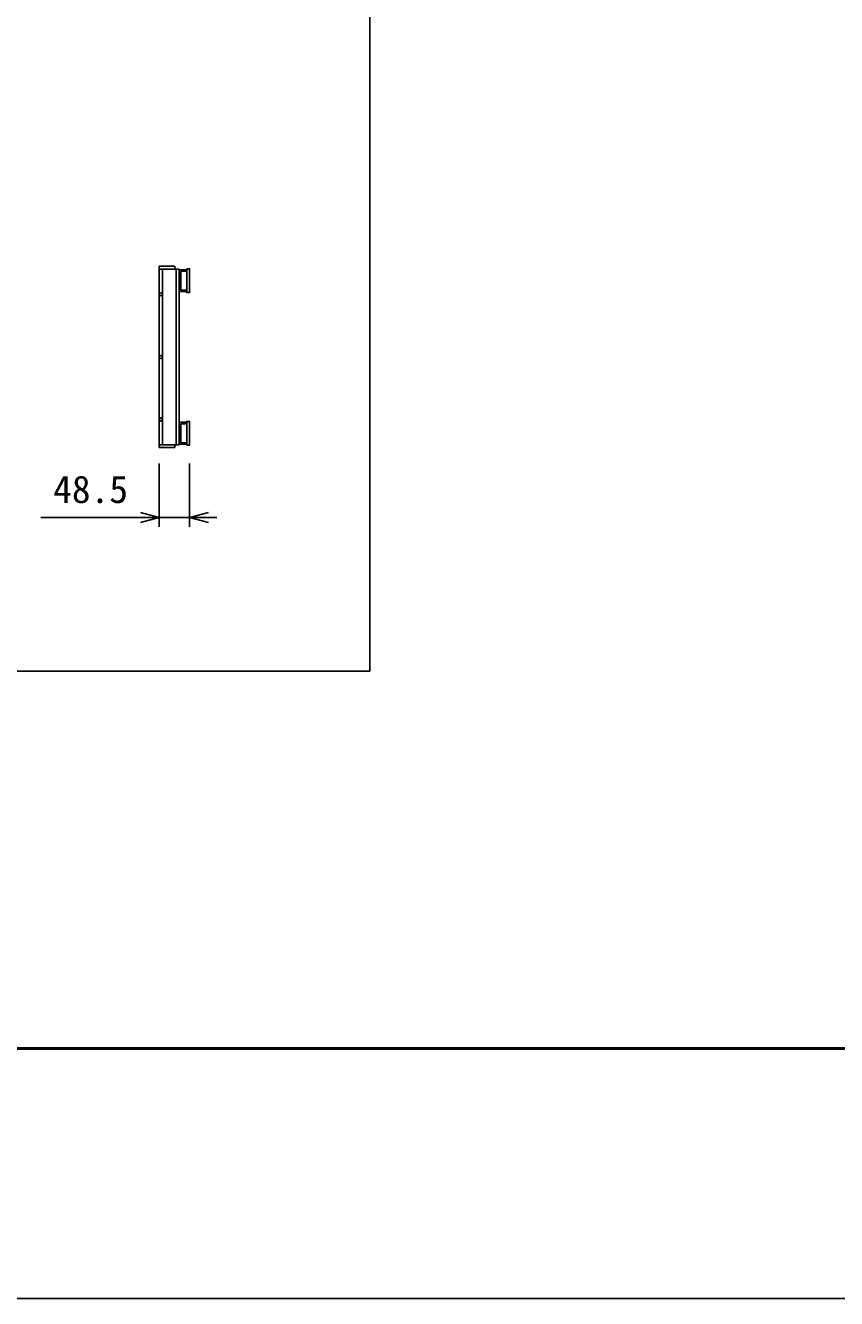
# Model space of a CAD drawing. Units: millimetres, scale not verified. Extents: x -16800 to 16800, y -5940 to 5940.
# Drawn here: x -9784 to -8488, y -5940 to -3904 of the extents above; entities that cross this region are included whole.
import ezdxf
from ezdxf.enums import TextEntityAlignment as Align

# ---------------------------------------------------------------- set-up
doc = ezdxf.new("R2010")
doc.units = ezdxf.units.MM
doc.header["$LTSCALE"] = 20
for name, color, linetype, lineweight in [('0-0_DIM', 7, 'Continuous', 25), ('0-1_Defpoints', 5, 'Continuous', 25), ('0-2_HATCH', 6, 'Continuous', 25), ('0-6_TXT', 7, 'Continuous', 25), ('0-7_WAKU', 3, 'Continuous', 25)]:
    doc.layers.add(name, color=color, linetype=linetype, lineweight=lineweight)
doc.styles.add('ＭＳ ゴシック', font='')
doc.styles.get('ＭＳ ゴシック').set_extended_font_data('MS Gothic')

msp = doc.modelspace()

# ---------------------------------------------------------------- linework, layer by layer
at = {"layer": '0-0_DIM'}
for p, q in [((-9570.53, -4604.48), (-9570.53, -4706.07)), ((-9522.03, -4604.48), (-9522.03, -4706.07)), ((-9760.06, -4691.07), (-9570.53, -4691.07)), ((-9522.03, -4691.07), (-9570.53, -4691.07)), ((-9522.03, -4691.07), (-9478.56, -4691.07))]:
    msp.add_line(p, q, dxfattribs=at)
for points in [[(-9600.53, -4699.11), (-9570.53, -4691.07), (-9600.53, -4683.03)], [(-9492.03, -4683.03), (-9522.03, -4691.07), (-9492.03, -4699.11)]]:
    msp.add_lwpolyline(points, dxfattribs=at)
at = {"layer": '0-1_Defpoints'}
msp.add_lwpolyline([(-16800, -5940), (0, -5940), (0, 5940), (-16800, 5940)], close=True, dxfattribs=at)
at = {"layer": '0-2_HATCH'}
for p, q in [((-9570.53, -4289.26), (-9570.53, -4579.26)), ((-9570.53, -4289.26), (-9545.53, -4289.26)), ((-9570.53, -4293.76), (-9538.53, -4293.76)), ((-9565.53, -4293.76), (-9565.53, -4574.76)), ((-9545.53, -4289.26), (-9545.53, -4293.76)), ((-9543.53, -4293.76), (-9543.53, -4574.76)), ((-9538.53, -4293.76), (-9538.53, -4574.76)), ((-9538.53, -4294.76), (-9526.53, -4294.76)), ((-9538.53, -4329.76), (-9538.53, -4294.76)), ((-9526.53, -4297.06), (-9536.23, -4297.06)), ((-9536.23, -4297.06), (-9536.23, -4327.46)), ((-9526.53, -4329.76), (-9538.53, -4329.76)), ((-9536.23, -4327.46), (-9526.53, -4327.46)), ((-9538.53, -4538.76), (-9538.53, -4573.76)), ((-9526.53, -4538.76), (-9538.53, -4538.76)), ((-9536.23, -4571.46), (-9536.23, -4541.06)), ((-9536.23, -4541.06), (-9526.53, -4541.06)), ((-9570.53, -4574.76), (-9538.53, -4574.76)), ((-9570.53, -4579.26), (-9545.53, -4579.26)), ((-9545.53, -4574.76), (-9545.53, -4579.26)), ((-9538.53, -4573.76), (-9526.53, -4573.76)), ((-9526.53, -4571.46), (-9536.23, -4571.46))]:
    msp.add_line(p, q, dxfattribs=at)
for points in [[(-9526.53, -4293.26), (-9522.03, -4293.26), (-9522.03, -4331.26), (-9526.53, -4331.26)], [(-9526.53, -4575.26), (-9522.03, -4575.26), (-9522.03, -4537.26), (-9526.53, -4537.26)]]:
    msp.add_lwpolyline(points, close=True, dxfattribs=at)
for centre in [(-9568.03, -4334.26), (-9568.03, -4434.26), (-9568.03, -4534.26)]:
    msp.add_circle(centre, 2.5, dxfattribs=at)
at = {"layer": '0-6_TXT'}
msp.add_lwpolyline([(-11234.06, -4936.67), (-9234.06, -4936.67), (-9234.06, -2486.67), (-11234.06, -2486.67)], close=True, dxfattribs=at)
at = {"layer": '0-7_WAKU', "lineweight": 50}
msp.add_lwpolyline([(-16400, -5540), (-400, -5540), (-400, 5540), (-16400, 5540)], close=True, dxfattribs=at)

# ---------------------------------------------------------------- texts
at = {"layer": '0-0_DIM', "style": 'ＭＳ ゴシック'}
msp.add_text('48.5', height=43.99, dxfattribs=at).set_placement((-9740.23, -4681.07), align=Align.BOTTOM_LEFT)

doc.saveas('drawing.dxf')
